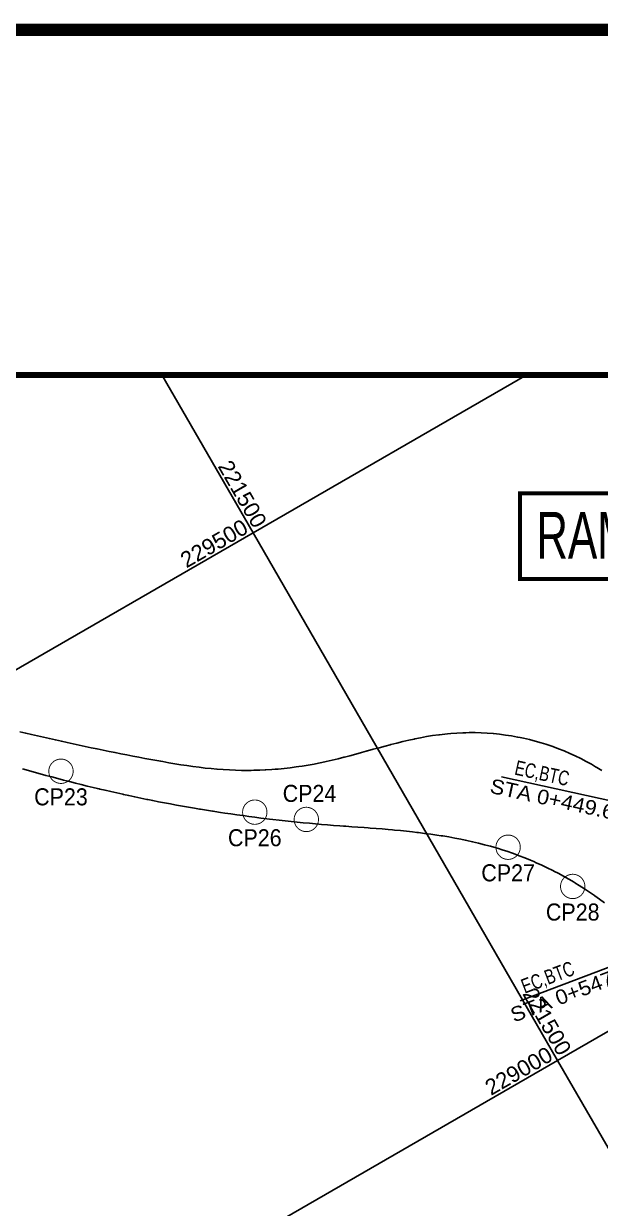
# Model space of a CAD drawing. Extents: x 227753 to 228594, y 228187 to 228781.
# Drawn here: x 228020.2 to 228114.8, y 228567.4 to 228761.9 of the extents above; entities that cross this region are included whole.
import ezdxf
from ezdxf.enums import TextEntityAlignment as Align

# ---------------------------------------------------------------- set-up
doc = ezdxf.new("R2010")
doc.units = 0
doc.header["$LTSCALE"] = 10
doc.header["$MEASUREMENT"] = 0
doc.layers.get('0').update_dxf_attribs({"linetype": 'CONTINUOUS'})
for name, color, linetype in [('CA-ALGN-CNTL', 2, 'CONTINUOUS'), ('CA-ALGN-SUBL', 1, 'CONTINUOUS'), ('CA-ALGN-SUBT', 2, 'CONTINUOUS'), ('CA-LEAL', 1, 'CONTINUOUS'), ('CA-LEAT', 3, 'CONTINUOUS'), ('CV-GRID-BORD', 4, 'CONTINUOUS'), ('CV-GRID-LINE', 1, 'CONTINUOUS'), ('CV-GRID-TEXT', 4, 'CONTINUOUS'), ('CV-SURV-SYMB', 3, 'CONTINUOUS'), ('CV-SURV-TEXT', 3, 'CONTINUOUS'), ('CX-BORD', 3, 'CONTINUOUS'), ('CX-BORD-LIN1', 4, 'CONTINUOUS'), ('CX-BORD-LIN2', 3, 'CONTINUOUS'), ('CX-BORD-TEX2', 7, 'CONTINUOUS'), ('CX-BORD-TEX3', 6, 'CONTINUOUS')]:
    doc.layers.add(name, color=color, linetype=linetype)
doc.styles.add('GTXT', font='romans__.ttf', dxfattribs={"bigfont": 'whgtxt'})
doc.styles.get("Standard").update_dxf_attribs({"font": 'Dotum.ttf'})
doc.styles.add('TB_TEXT', font='Dotum.ttf')
doc.styles.add('TB_WBTXT', font='Dotum.ttf')
doc.styles.add('TB_WMTXT', font='Dotum.ttf')

# ---------------------------------------------------------------- blocks, each defined once
blk = doc.blocks.new('CXBLKA1-KHCA1')
at = {"layer": 'CX-BORD-LIN1', "const_width": 2}
blk.add_lwpolyline([(796, -2.273736754432321e-12), (0, 0), (0, 553.9999999999995), (795.9999999999995, 553.9999999999995)], close=True, dxfattribs=at)
at = {"layer": 'CX-BORD-LIN1', "style": 'TB_TEXT'}
for tag, height, p in [('TR_RNUM4', 3, (285.105116618196, 26.63656332936284)), ('TR_RDAT4', 3.5, (317.5, 26.99999999999994)), ('TR_DGN4', 3.5, (459.1184542177598, 26.99999999999993)), ('TR_CHK4', 3.5, (499.1184542177598, 26.99999999999993)), ('TR_APP4', 3.5, (539.1184542177598, 27.00000000000016)), ('TR_RNUM3', 3, (285.105116618196, 20.63656332936395)), ('TR_RDAT3', 3.5, (317.5, 21.00000000000105)), ('TR_DGN3', 3.5, (459.1184542177598, 21.00000000000104)), ('TR_CHK3', 3.5, (499.1184542177598, 21.00000000000104)), ('TR_APP3', 3.5, (539.1184542177598, 21.00000000000126)), ('TR_RNUM2', 3, (285.105116618196, 14.63656332936395)), ('TR_RDAT2', 3.5, (317.5, 15.00000000000105)), ('TR_DGN2', 3.5, (459.1184542177598, 15.00000000000104)), ('TR_CHK2', 3.5, (499.1184542177598, 15.00000000000104)), ('TR_APP2', 3.5, (539.1184542177598, 15.00000000000126)), ('TR_RNUM1', 3, (285.105116618196, 8.636563329362843)), ('TR_RDAT1', 3.5, (317.5, 8.999999999999943)), ('TR_DGN1', 3.5, (459.1184542177598, 8.999999999999929)), ('TR_CHK1', 3.5, (499.1184542177598, 8.999999999999929)), ('TR_APP1', 3.5, (539.1184542177598, 9.000000000000156))]:
    blk.add_attdef(tag, text='', height=height, dxfattribs=at).set_placement(p, align=Align.MIDDLE_CENTER)
for tag, p in [('TR_RCON4', (342.3033138082337, 26.99999999999994)), ('TR_RCON3', (342.3033138082337, 21.00000000000105)), ('TR_RCON2', (342.3033138082337, 15.00000000000105)), ('TR_RCON1', (342.3033138082337, 8.999999999999943))]:
    blk.add_attdef(tag, text='', height=3.5, dxfattribs=at).set_placement(p, align=Align.MIDDLE_LEFT)
at = {"layer": 'CX-BORD-LIN2', "style": 'TB_TEXT'}
blk.add_attdef('TD_VERSION', text='', height=3, rotation=90, dxfattribs=at).set_placement((800.499999405456, 48.01489921212271), align=Align.MIDDLE_CENTER)
at = {"layer": 'CX-BORD-TEX2', "style": 'TB_WMTXT'}
for tag, height, p in [('TB_CNAME', 5, (15.34476638720071, 531.8324131479244)), ('TB_CSCOP', 4, (16.63456755316156, 523.8324131479244))]:
    blk.add_attdef(tag, text='', height=height, dxfattribs=at).set_placement(p, align=Align.BOTTOM_LEFT)
at = {"layer": 'CX-BORD-TEX2', "style": 'TB_WBTXT'}
for tag, height, p in [('TB_MTITIL', 10, (398, 533.326413560618)), ('TB_STITL', 7, (398, 518.326413560618))]:
    blk.add_attdef(tag, text='', height=height, dxfattribs=at).set_placement(p, align=Align.MIDDLE_CENTER)
at = {"layer": 'CX-BORD-TEX3', "style": 'TB_TEXT'}
for tag, height, p in [('TD_DCOMP', 4.5, (217.5, 24.99999999999931)), ('TD_CSECT', 4.5, (611, 24.99999999999896)), ('TD_DNAME_TOP', 4.5, (755, 24.99999999999912)), ('TD_DNAME_MAIN', 4.5, (755, 19.00715491911868)), ('TD_HSCAL', 4.5, (626.6991483434026, 15.23515171695612)), ('TD_VSCAL', 4.5, (655.7793615572627, 15.23515171695612)), ('TD_CCOMP', 4.5, (217.5, 14.99999999999931)), ('TD_DNAME_BOT', 3, (755, 13.65422715006187)), ('TD_CNAME', 4.5, (65, 5.752181573154171)), ('TD_CSTEP', 4.5, (253.2440000000001, 5.527096224357066)), ('TD_FIELD', 4.5, (182.5, 5.52709622435755)), ('TD_DWGCODE', 4.5, (641, 5.385823260720159)), ('TD_DWGNO', 4.5, (755, 5.385823260720144))]:
    blk.add_attdef(tag, text='', height=height, dxfattribs=at).set_placement(p, align=Align.MIDDLE_CENTER)
at = {"layer": 'CX-BORD-TEX3', "style": 'TB_TEXT', "width": 0.9}
blk.add_attdef('TD_CDIST', text='', height=4.5, dxfattribs=at).set_placement((656, 24.99999999999902), align=Align.MIDDLE_CENTER)
blk = doc.blocks.new('CVSVCPM')
at = {"const_width": 0.15}
blk.add_lwpolyline([(0, 2, -1), (0, -2, -1), (0, 2)], format="xyb", dxfattribs=at)
at = {"style": 'GTXT', "flags": 1}
blk.add_attdef('NO', text='', height=2.5, dxfattribs=at).set_placement((0, 4.760439115567124), align=Align.MIDDLE)

msp = doc.modelspace()

# ---------------------------------------------------------------- linework, layer by layer
at = {"layer": 'CA-ALGN-CNTL'}
for points in [[(228115.1088686559, 228639.2815841819), (228114.2580125338, 228639.8069382153), (228114.077750403, 228639.9145573847), (228114.077750403, 228639.9145573847), (228113.394398445, 228640.3110376952), (228112.5184517768, 228640.7933938294), (228111.6307221212, 228641.2537026962), (228110.7317634629, 228641.6916767662), (228109.8440880985, 228642.0973395981), (228109.8221361788, 228642.1070414384), (228108.902412234, 228642.4995380397), (228107.9731645221, 228642.8689222895), (228107.0349705969, 228643.2149618353), (228106.0884230647, 228643.5374422529), (228105.8753096323, 228643.6064255455), (228105.1341085317, 228643.8361595104), (228104.1726241928, 228644.110927236), (228103.2045743671, 228644.3615747184), (228102.2305598378, 228644.5879453705), (228101.7003668103, 228644.7004426319), (228101.2511902446, 228644.7898992654), (228100.2670791552, 228644.9673056724), (228099.2788405298, 228645.1200571815), (228098.287092989, 228645.2480583107), (228097.2924560811, 228645.3512279702), (228097.2685548588, 228645.3533981015), (228096.295549283, 228645.4295011948), (228095.296999928, 228645.4828314116), (228094.2974266172, 228645.5111831718), (228093.2974585402, 228645.5145386871), (228092.7835248518, 228645.506537947), (228092.2977193507, 228645.4928977576), (228091.2988328986, 228645.4462718435), (228090.3014236941, 228645.3746912617), (228089.7829783896, 228645.3275648702), (228089.7829783896, 228645.3275648702), (228089.3061115678, 228645.278234434), (228088.4343673259, 228645.1737477521), (228088.3134083347, 228645.1578388705), (228087.3236340293, 228645.0153382554), (228086.3369800116, 228644.8526051436), (228085.353527771, 228644.6715063911), (228084.3732586587, 228644.4738902987), (228084.2949720152, 228644.4574227429), (228083.3960620116, 228644.2616005405), (228082.4217414205, 228644.0364613071), (228081.4500337828, 228643.8002883058), (228080.4806177662, 228643.5548821001), (228080.3508702263, 228643.5213914314), (228079.5131148091, 228643.3020263784), (228078.547110369, 228643.043507149), (228077.5821552625, 228642.7810904205), (228076.6177841817, 228642.5165421297), (228076.548357656, 228642.4974603997), (228076.4156948901, 228642.4609910504), (228076.4156948901, 228642.4609910504), (228076.4156569811, 228642.4609807107), (228076.4156569811, 228642.4609807107), (228075.6535074267, 228642.251646462), (228074.6887926702, 228641.988345435), (228073.7231020302, 228641.7286586879), (228072.8720697829, 228641.5047297791), (228072.7559117488, 228641.4746093959), (228071.7867401733, 228641.2282358059), (228070.8151517561, 228640.9915843085), (228069.8407711791, 228640.7667129737), (228069.1490529917, 228640.6157600189), (228068.8632962101, 228640.5557012832), (228068.6083366674, 228640.503308165), (228068.6083366674, 228640.503308165), (228067.8825442579, 228640.3605014941), (228066.8986468184, 228640.1818338487), (228065.9118817186, 228640.0197571368), (228065.3522077179, 228639.9353889416), (228064.922527857, 228639.8743122916), (228063.9308648645, 228639.7455429787), (228062.9371736396, 228639.6334866671), (228061.9417390811, 228639.5381738982), (228061.4733607012, 228639.4991690493), (228060.9448408914, 228639.4596322127), (228059.9467600409, 228639.3978829557), (228059.813820964, 228639.3909321913), (228058.9477829644, 228639.352946008), (228057.9481887038, 228639.3248300542), (228057.5482422419, 228639.3182976465), (228056.9482649619, 228639.3135487789), (228055.9482923167, 228639.3191002066), (228054.9485548105, 228639.3414843616), (228053.9493350214, 228639.3806958043), (228052.9509177955, 228639.4367211666), (228051.9535852469, 228639.5095478128), (228051.8714480976, 228639.5162975286), (228051.8714480976, 228639.5162975286), (228050.9576017627, 228639.5989658109), (228049.9631216315, 228639.7038079253), (228048.9702096881, 228639.8226058587), (228047.9788727339, 228639.9538878308), (228046.9890532691, 228640.0961934341), (228046.0006568131, 228640.2480663139), (228045.0135395124, 228640.4080516319), (228044.0275264605, 228640.5747043345), (228043.0424077708, 228640.7465799567), (228042.6972869395, 228640.8077947712), (228042.6972869395, 228640.8077947712), (228042.0579692688, 228640.922305459), (228041.0741100805, 228641.1012475606), (228040.0908207802, 228641.2832945874), (228039.1080892101, 228641.4683355969), (228038.1259066768, 228641.6562616469), (228037.1442590225, 228641.8469652592), (228036.1631348217, 228642.0403382236), (228035.1825189166, 228642.236274794), (228034.2023964175, 228642.43466476), (228033.2227504347, 228642.6354013756), (228032.2435668106, 228642.8383771627), (228031.2648269232, 228643.0434843749), (228030.286515615, 228643.2506172663), (228029.3086108001, 228643.4596660907), (228028.3310953208, 228643.6705285661), (228027.3539480912, 228643.8830932142), (228026.3771502216, 228644.097256753), (228025.4006803582, 228644.3129121685), (228024.4245164151, 228644.5299497145), (228023.4486395025, 228644.7482661091), (228022.4730245346, 228644.9677568021), (228021.4976494255, 228645.1883120475), (228020.5224935534, 228645.4098275632), (228019.5475311005, 228645.6321960673)], [(228019.9997308674, 228639.5832070957), (228020.9604218927, 228639.3055934296), (228021.9222082865, 228639.0317945294), (228022.8850736566, 228638.7618147875), (228023.8490026107, 228638.4956568643), (228024.8139794884, 228638.2333278839), (228025.7799916296, 228637.9748297747), (228026.7470209098, 228637.7201659289), (228027.7150526688, 228637.4693417388), (228028.6840732465, 228637.2223608648), (228029.6540635183, 228636.9792284311), (228030.6250135562, 228636.7399456339), (228031.5969059678, 228636.5045185976), (228032.2874923596, 228636.33971188), (228032.5697226287, 228636.2729507144), (228032.6690015316, 228636.2495466105), (228033.5434518788, 228636.0452421805), (228034.5180770576, 228635.8214018524), (228035.4935837731, 228635.6014306582), (228036.4699539007, 228635.3853319902), (228036.6008523964, 228635.3566691449), (228037.4471737802, 228635.1731095086), (228038.4252297514, 228634.9647668739), (228039.4041036899, 228634.7603074782), (228040.3837812034, 228634.5597322497), (228040.5582478295, 228634.5244391892), (228041.3642476317, 228634.3630465808), (228042.3454865825, 228634.1702548637), (228043.3274836634, 228633.9813580267), (228044.3102207501, 228633.796359462), (228044.5186557439, 228633.7576394627), (228045.2936851823, 228633.6152610979), (228046.2778605678, 228633.4380673267), (228047.2627315142, 228633.2647808086), (228048.2482818972, 228633.0954014719), (228048.5125233585, 228633.0506738355), (228049.0372013804, 228632.962716844), (228049.2344977886, 228632.9299374408), (228050.2213595998, 228632.7683866436), (228051.2088581349, 228632.6107530085), (228051.3076421267, 228632.5952061157), (228052.1969725373, 228632.4570406599), (228052.5113205066, 228632.4089820058), (228053.1856894147, 228632.3072487939), (228054.174993107, 228632.1613845348), (228055.1648667576, 228632.0194450788), (228056.1552984384, 228631.8814350862), (228056.5397315734, 228631.8289453643), (228057.1462682931, 228631.7473569492), (228058.1377619292, 228631.6172115961), (228059.1297649544, 228631.4909999551), (228060.1222617086, 228631.3687291505), (228060.5511684612, 228631.3171248633), (228061.1152353353, 228631.2503963785), (228062.1086704422, 228631.1360042993), (228063.102551637, 228631.0255555733), (228064.0968635274, 228630.9190528605), (228064.5822383798, 228630.8685109554), (228065.091589989, 228630.8164960894), (228066.0867138975, 228630.71788692), (228067.0822243248, 228630.6232282806), (228068.0781006822, 228630.5325198314), (228068.6219986402, 228630.484660934), (228069.0743303096, 228630.4457635008), (228070.0708950826, 228630.3629626809), (228071.0677816089, 228630.2841165679), (228072.0649727642, 228630.2092268221), (228072.6813814467, 228630.1649236658), (228072.9638004846, 228630.1451315431), (228072.9638022166, 228630.1451325431), (228073.0624517638, 228630.1382745152), (228074.0600334402, 228630.0687763671), (228075.0575617256, 228629.9985106947), (228076.0549864061, 228629.9267764713), (228076.7132016792, 228629.878290176), (228077.0522515357, 228629.8528785984), (228078.049299704, 228629.7761165132), (228079.046067769, 228629.6957955813), (228080.0424839282, 228629.6112161682), (228080.7397222987, 228629.5491038854), (228081.0384671829, 228629.5216825675), (228082.0339248743, 228629.4264992693), (228083.0287568793, 228629.3249756914), (228084.0228437546, 228629.2164147163), (228084.7459975032, 228629.1325636821), (228085.0160573246, 228629.1001303503), (228086.0082490933, 228628.9754317962), (228086.9992531722, 228628.841634381), (228087.9888882808, 228628.698056092), (228088.734043908, 228628.5829206861), (228088.9769485499, 228628.5440215049), (228089.9632067899, 228628.3788521238), (228090.947417151, 228628.201881773), (228091.9293029987, 228628.0124495977), (228092.6640161451, 228627.8618010991), (228092.908567842, 228627.809897135), (228093.8848821376, 228627.5935791708), (228094.8578917535, 228627.3628570798), (228095.8272125053, 228627.1171002889), (228096.5168209189, 228626.9320874792), (228096.792428888, 228626.8556924737), (228097.7530933441, 228626.5780288268), (228098.1296675071, 228626.4642112436), (228098.708736316, 228626.2835426455), (228099.6589711449, 228625.9720476427), (228100.2811250438, 228625.7578494798), (228100.6034913052, 228625.6436347364), (228101.5419956636, 228625.2984095045), (228102.4741865509, 228624.9364795253), (228103.3997674941, 228624.5579623052), (228103.9150932475, 228624.3387919178), (228104.3184400201, 228624.1629788146), (228105.2299153163, 228623.7516532918), (228106.1338995697, 228623.3241186356), (228107.0301041638, 228622.8805107446), (228107.334770453, 228622.7251332524), (228107.9182474102, 228622.4209695174), (228108.7980408884, 228621.9456425131), (228109.6692083023, 228621.4546842903), (228110.5314681595, 228620.9482464082), (228110.6497464027, 228620.8771504817), (228111.3845508244, 228620.4264918897), (228112.2281781968, 228619.889590418), (228113.062084105, 228619.3377070162), (228113.8860040376, 228618.7710238317), (228113.9563855303, 228618.7216035104), (228114.6996720188, 228618.1897175476), (228115.5028321976, 228617.5939753114)]]:
    msp.add_lwpolyline(points, dxfattribs=at)
at = {"layer": 'CA-ALGN-SUBL', "linetype": 'Continuous'}
for p, q in [((228098.6087388102, 228638.254323861), (228128.9306528404, 228631.6276734066)), ((228101.6637441212, 228601.4630244371), (228130.1596208552, 228612.3167558915))]:
    msp.add_line(p, q, dxfattribs=at)
at = {"layer": 'CA-LEAL', "const_width": 0.6739200000000032}
msp.add_lwpolyline([(228101.648309891, 228684.7928537106), (228137.4578581352, 228684.792856237), (228137.4578591271, 228670.7338233963), (228101.648310883, 228670.7338208697)], close=True, dxfattribs=at)
at = {"layer": 'CV-GRID-BORD'}
msp.add_lwpolyline([(228384.7270823284, 228550.7940042379, 1, 1, 0), (228384.7270823285, 228704.247846456, 1, 1, 0), (227966.9124988592, 228704.2478464562, 1, 1, 0), (227966.9124988591, 228550.7940042382, 1, 1, 0)], format="xyseb", close=True, dxfattribs=at)
at = {"layer": 'CV-GRID-LINE', "linetype": 'Continuous'}
for p, q in [((228057.8357520245, 228678.3084920954), (228042.8596588017, 228704.2478464561)), ((228057.8357520245, 228678.3084920954), (228042.8596588017, 228704.2478464561)), ((228057.8357520245, 228678.3084920954), (228102.7640316927, 228704.2478464561)), ((228057.8357520245, 228678.3084920954), (228102.7640316927, 228704.2478464561)), ((228057.8357520245, 228678.3084920954), (228102.7640316927, 228704.2478464561)), ((227971.233211646, 228628.3084920955), (228057.8357520245, 228678.3084920954)), ((227971.233211646, 228628.3084920955), (228057.8357520245, 228678.3084920954)), ((228107.8357520244, 228591.705951717), (228057.8357520245, 228678.3084920954)), ((228107.8357520244, 228591.705951717), (228057.8357520245, 228678.3084920954)), ((228107.8357520244, 228591.705951717), (228057.8357520245, 228678.3084920954)), ((228107.8357520244, 228591.705951717), (228194.4382924029, 228641.7059517169)), ((228107.8357520244, 228591.705951717), (228194.4382924029, 228641.7059517169)), ((228107.8357520244, 228591.705951717), (228194.4382924029, 228641.7059517169)), ((228036.9741803544, 228550.7940042381), (228107.8357520244, 228591.705951717)), ((228036.9741803544, 228550.7940042381), (228107.8357520244, 228591.705951717)), ((228131.4562759144, 228550.794004238), (228107.8357520244, 228591.705951717)), ((228131.4562759144, 228550.794004238), (228107.8357520244, 228591.705951717)), ((228131.4562759144, 228550.794004238), (228107.8357520244, 228591.705951717))]:
    msp.add_line(p, q, dxfattribs=at)

# ---------------------------------------------------------------- block references
at = {"layer": 'CV-SURV-SYMB', "rotation": 180.0000040420846}
for p in [(228026.3146054507, 228639.172719474), (228058.126492019, 228632.456915653), (228066.5843788849, 228631.2594258766), (228099.7086456972, 228626.6985127942), (228110.3126212054, 228620.2598884518)]:
    msp.add_blockref('CVSVCPM', p, dxfattribs=at)
at = {"layer": 'CX-BORD'}
msp.add_blockref('CXBLKA1-KHCA1', (227777.7608760769, 228206.9068310888), dxfattribs=at)

# ---------------------------------------------------------------- texts
at = {"layer": 'CA-ALGN-SUBT'}
for s, rotation, width, p, p2 in [('EC,BTC', 347.6722167508677, 0.7278772716259144, (228100.6374437343, 228638.6503262357), (228109.4299231682, 228636.7287889793)), ('    STA 0+449.6410', 347.6722167490046, 0.9996542553509076, (228092.726335745, 228636.4950103813), (228122.6207658168, 228629.9617837091)), ('    STA 0+547.7894', 20.85122615634714, 0.9996542553504273, (228096.9851787607, 228596.4978806099), (228125.5811178723, 228607.3897246407)), ('EC,BTC', 20.85122615819867, 0.7278772716238204, (228102.4269872502, 228602.6312105713), (228110.8375575778, 228605.8346941104))]:
    msp.add_text(s, height=2.400000000009055, rotation=rotation, dxfattribs=dict(at, width=width)).set_placement(p, p2, align=Align.FIT)
at = {"layer": 'CA-LEAT', "width": 0.72}
msp.add_text('RAMP-F', height=7.647768031887391, rotation=4.045419659778053e-06, dxfattribs=at).set_placement((228104.3268830498, 228674.1009386953))
at = {"layer": 'CV-GRID-TEXT'}
for s, rotation, width, p, p2 in [('221500', 299.999999999993, 0.949619894343715, (228051.982162186, 228689.2472071024), (228057.982162186, 228678.8549022569)), ('221500', 299.999999999993, 0.949619894343715, (228051.982162186, 228689.2472071024), (228057.982162186, 228678.8549022569)), ('221500', 299.999999999993, 0.949619894343715, (228051.982162186, 228689.2472071024), (228057.982162186, 228678.8549022569)), ('229500', 29.99999999999294, 0.949619894343715, (228046.8970370175, 228672.454902257), (228057.289341863, 228678.454902257)), ('229500', 29.99999999999294, 0.949619894343715, (228046.8970370175, 228672.454902257), (228057.289341863, 228678.454902257)), ('229500', 29.99999999999294, 0.949619894343715, (228046.8970370175, 228672.454902257), (228057.289341863, 228678.454902257)), ('221500', 299.9999999999234, 0.9496198943457097, (228101.9821621859, 228602.6446667239), (228107.9821621859, 228592.2523618785)), ('221500', 299.9999999999234, 0.9496198943457097, (228101.9821621859, 228602.6446667239), (228107.9821621859, 228592.2523618785)), ('221500', 299.9999999999234, 0.9496198943457097, (228101.9821621859, 228602.6446667239), (228107.9821621859, 228592.2523618785)), ('229000', 29.99999999994208, 0.9496198943405688, (228096.8970370175, 228585.8523618785), (228107.2893418629, 228591.8523618785)), ('229000', 29.99999999994208, 0.9496198943405688, (228096.8970370175, 228585.8523618785), (228107.2893418629, 228591.8523618785)), ('229000', 29.99999999994208, 0.9496198943405688, (228096.8970370175, 228585.8523618785), (228107.2893418629, 228591.8523618785))]:
    msp.add_text(s, height=2.6, rotation=rotation, dxfattribs=dict(at, width=width)).set_placement(p, p2, align=Align.FIT)
at = {"layer": 'CV-SURV-TEXT'}
for s, width, p, p2 in [('CP23', 0.8943188086062975, (228021.9146054507, 228633.572719474), (228030.7146054507, 228633.572719474)), ('CP24', 0.8943188086062974, (228062.706586602, 228634.1381118787), (228071.506586602, 228634.1381118787)), ('CP27', 0.8943188086062975, (228095.3086456972, 228621.0985127942), (228104.1086456972, 228621.0985127942)), ('CP28', 0.8943188086062974, (228105.9126212054, 228614.6598884519), (228114.7126212054, 228614.6598884519))]:
    msp.add_text(s, height=2.8, dxfattribs=dict(at, width=width)).set_placement(p, p2, align=Align.FIT)
at = {"layer": 'CV-SURV-TEXT', "width": 0.8943188086033398}
msp.add_text('CP26', height=2.8, rotation=359.9999999998105, dxfattribs=at).set_placement((228053.726492019, 228626.856915653), (228062.526492019, 228626.856915653), align=Align.FIT)

doc.saveas('drawing.dxf')
